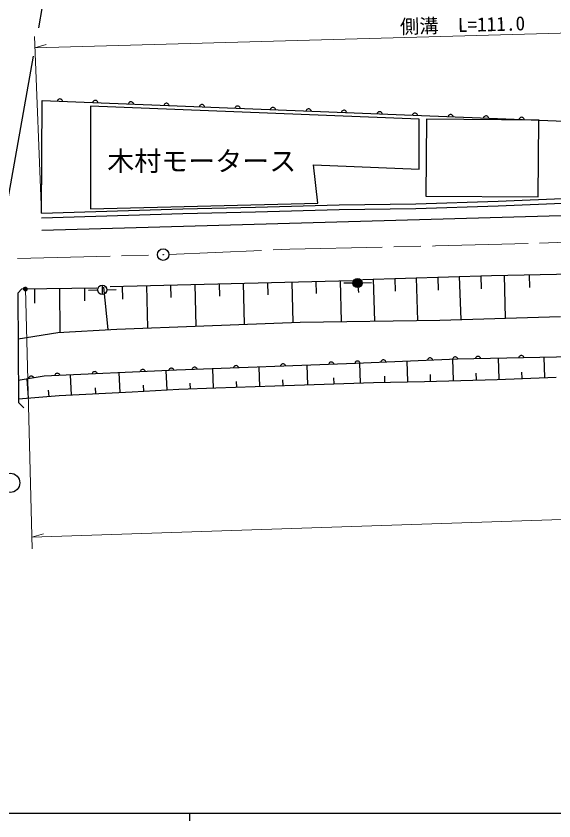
# Model space of a CAD drawing. Units: millimetres, scale not verified. Extents: x 40000 to 680000, y 20000 to 380000.
# Drawn here: x 145528 to 215226, y 204000 to 308420 of the extents above; entities that cross this region are included whole.
import ezdxf
from ezdxf.enums import TextEntityAlignment as Align

# ---------------------------------------------------------------- set-up
doc = ezdxf.new("R2010")
doc.units = ezdxf.units.MM
doc.header["$LTSCALE"] = 1000
doc.linetypes.add('CHAIN', pattern=[18.5, 12, -1.5, 3.5, -1.5])
for name, color, linetype, lineweight in [('M-BGD', 7, 'Continuous', 25), ('M-BGD-EXST', 7, 'Continuous', 25), ('M-BMK', 2, 'CHAIN', 13), ('M-BMK-SRVR', 3, 'Continuous', 25), ('M-STR-HTXT', 7, 'Continuous', 13), ('M-STR-STRC', 7, 'Continuous', 25), ('M-TTL-BAND', 7, 'Continuous', 25)]:
    doc.layers.add(name, color=color, linetype=linetype, lineweight=lineweight)
doc.styles.add('ＭＳ ゴシック', font='')
doc.styles.get('ＭＳ ゴシック').set_extended_font_data('MS Gothic')

msp = doc.modelspace()

# ---------------------------------------------------------------- linework, layer by layer
at = {"layer": 'M-BGD'}
for p, q in [((151004, 297603), (150931, 297536)), ((151075, 297643), (151004, 297603)), ((151160, 297667), (151075, 297643)), ((151272, 297663), (151160, 297667)), ((151355, 297631), (151272, 297663)), ((151423, 297587), (151355, 297631)), ((148800, 282831), (148903, 297463)), ((148903, 297463), (213345, 294897)), ((150886, 297468), (150855, 297385)), ((150931, 297536), (150886, 297468)), ((151490, 297514), (151423, 297587)), ((151530, 297442), (151490, 297514)), ((151554, 297357), (151530, 297442)), ((155172, 296715), (155168, 283429)), ((197759, 295034), (155172, 296715)), ((155489, 297285), (155458, 297202)), ((155534, 297353), (155489, 297285)), ((155607, 297420), (155534, 297353)), ((155678, 297459), (155607, 297420)), ((155763, 297484), (155678, 297459)), ((155875, 297480), (155763, 297484)), ((155958, 297448), (155875, 297480)), ((156026, 297403), (155958, 297448)), ((156093, 297331), (156026, 297403)), ((156133, 297259), (156093, 297331)), ((156157, 297174), (156133, 297259)), ((160092, 297101), (160061, 297019)), ((160137, 297170), (160092, 297101)), ((160210, 297237), (160137, 297170)), ((160281, 297276), (160210, 297237)), ((160366, 297301), (160281, 297276)), ((160478, 297296), (160366, 297301)), ((160561, 297265), (160478, 297296)), ((160629, 297220), (160561, 297265)), ((160696, 297147), (160629, 297220)), ((160736, 297076), (160696, 297147)), ((160760, 296991), (160736, 297076)), ((164695, 296918), (164664, 296835)), ((164740, 296986), (164695, 296918)), ((164813, 297054), (164740, 296986)), ((164884, 297093), (164813, 297054)), ((164969, 297117), (164884, 297093)), ((165081, 297113), (164969, 297117)), ((165164, 297082), (165081, 297113)), ((165232, 297037), (165164, 297082)), ((165299, 296964), (165232, 297037)), ((165339, 296893), (165299, 296964)), ((165363, 296808), (165339, 296893)), ((169298, 296735), (169267, 296652)), ((169343, 296803), (169298, 296735)), ((169416, 296870), (169343, 296803)), ((169487, 296910), (169416, 296870)), ((169572, 296934), (169487, 296910)), ((169684, 296930), (169572, 296934)), ((169767, 296898), (169684, 296930)), ((169835, 296854), (169767, 296898)), ((169902, 296781), (169835, 296854)), ((169942, 296709), (169902, 296781)), ((169966, 296624), (169942, 296709)), ((173946, 296620), (173901, 296552)), ((174019, 296687), (173946, 296620)), ((174090, 296726), (174019, 296687)), ((174175, 296751), (174090, 296726)), ((174287, 296746), (174175, 296751)), ((174370, 296715), (174287, 296746)), ((174438, 296670), (174370, 296715)), ((174505, 296598), (174438, 296670)), ((174545, 296526), (174505, 296598)), ((178778, 296568), (178693, 296543)), ((178890, 296563), (178778, 296568)), ((178973, 296532), (178890, 296563)), ((173901, 296552), (173870, 296469)), ((174569, 296441), (174545, 296526)), ((178504, 296368), (178473, 296286)), ((178549, 296437), (178504, 296368)), ((178622, 296504), (178549, 296437)), ((178693, 296543), (178622, 296504)), ((179041, 296487), (178973, 296532)), ((179109, 296414), (179041, 296487)), ((179148, 296343), (179109, 296414)), ((179172, 296258), (179148, 296343)), ((183107, 296185), (183076, 296102)), ((183152, 296253), (183107, 296185)), ((183225, 296321), (183152, 296253)), ((183296, 296360), (183225, 296321)), ((183381, 296384), (183296, 296360)), ((183493, 296380), (183381, 296384)), ((183576, 296349), (183493, 296380)), ((183644, 296304), (183576, 296349)), ((183712, 296231), (183644, 296304)), ((183751, 296159), (183712, 296231)), ((183775, 296074), (183751, 296159)), ((187710, 296002), (187679, 295919)), ((187755, 296070), (187710, 296002)), ((187828, 296137), (187755, 296070)), ((187899, 296176), (187828, 296137)), ((187984, 296201), (187899, 296176)), ((188096, 296197), (187984, 296201)), ((188179, 296165), (188096, 296197)), ((188247, 296121), (188179, 296165)), ((188315, 296048), (188247, 296121)), ((188354, 295976), (188315, 296048)), ((188378, 295891), (188354, 295976)), ((192313, 295819), (192282, 295736)), ((192358, 295887), (192313, 295819)), ((192431, 295954), (192358, 295887)), ((192502, 295993), (192431, 295954)), ((192587, 296018), (192502, 295993)), ((192699, 296013), (192587, 296018)), ((192782, 295982), (192699, 296013)), ((192850, 295937), (192782, 295982)), ((192918, 295865), (192850, 295937)), ((192957, 295793), (192918, 295865)), ((192981, 295708), (192957, 295793)), ((196916, 295635), (196885, 295552)), ((196961, 295704), (196916, 295635)), ((197034, 295771), (196961, 295704)), ((197105, 295810), (197034, 295771)), ((197190, 295835), (197105, 295810)), ((197302, 295830), (197190, 295835)), ((197385, 295799), (197302, 295830)), ((197453, 295754), (197385, 295799)), ((197521, 295681), (197453, 295754)), ((197560, 295610), (197521, 295681)), ((197584, 295525), (197560, 295610)), ((201564, 295520), (201519, 295452)), ((201637, 295587), (201564, 295520)), ((201708, 295627), (201637, 295587)), ((201793, 295651), (201708, 295627)), ((201905, 295647), (201793, 295651)), ((201988, 295615), (201905, 295647)), ((202056, 295571), (201988, 295615)), ((202124, 295498), (202056, 295571)), ((197759, 288573), (197759, 295034)), ((198695, 295045), (198619, 285061)), ((213264, 294934), (198695, 295045)), ((201519, 295452), (201488, 295369)), ((202163, 295426), (202124, 295498)), ((202187, 295341), (202163, 295426)), ((206122, 295269), (206091, 295186)), ((206167, 295337), (206122, 295269)), ((206240, 295404), (206167, 295337)), ((206311, 295443), (206240, 295404)), ((206396, 295468), (206311, 295443)), ((206508, 295464), (206396, 295468)), ((206591, 295432), (206508, 295464)), ((206659, 295387), (206591, 295432)), ((206727, 295315), (206659, 295387)), ((206766, 295243), (206727, 295315)), ((206790, 295158), (206766, 295243)), ((210725, 295085), (210694, 295003)), ((210770, 295154), (210725, 295085)), ((210843, 295221), (210770, 295154)), ((210914, 295260), (210843, 295221)), ((210999, 295285), (210914, 295260)), ((211111, 295280), (210999, 295285)), ((211194, 295249), (211111, 295280)), ((211262, 295204), (211194, 295249)), ((211330, 295131), (211262, 295204)), ((211369, 295060), (211330, 295131)), ((211393, 294975), (211369, 295060)), ((213188, 284950), (213264, 294934)), ((213345, 294897), (260448, 293129)), ((184632, 284139), (184064, 289109)), ((184064, 289109), (197759, 288573)), ((155168, 283429), (184632, 284139)), ((187394, 283922), (197327, 284070)), ((197327, 284070), (207998, 284411)), ((198619, 285061), (213188, 284950)), ((207998, 284411), (217379, 284786)), ((208019, 283811), (217398, 284186)), ((148800, 282831), (167124, 283402)), ((167124, 283402), (176542, 283638)), ((167141, 282802), (176558, 283038)), ((176542, 283638), (187394, 283922)), ((176558, 283038), (187406, 283322)), ((187406, 283322), (197341, 283470)), ((197341, 283470), (208019, 283811)), ((148819, 282232), (167141, 282802)), ((190403, 274225), (207160, 274754)), ((205764, 274710), (205817, 273039)), ((207160, 274754), (223389, 275073)), ((208783, 274786), (208892, 269225)), ((212029, 274850), (212061, 273190)), ((157706, 273319), (189097, 274111)), ((168693, 273596), (168829, 268211)), ((171832, 273675), (171872, 272070)), ((174971, 273754), (175105, 268437)), ((178110, 273834), (178150, 272248)), ((181249, 273913), (181382, 268660)), ((184388, 273992), (184428, 272413)), ((187527, 274071), (187661, 268780)), ((189185, 273785), (187985, 273785)), ((189750, 274168), (189890, 272564)), ((190385, 273802), (191585, 273837)), ((191800, 274269), (191971, 268849)), ((194593, 274357), (194644, 272718)), ((197385, 274445), (197559, 268939)), ((200178, 274533), (200231, 272869)), ((202971, 274622), (203147, 269062)), ((146272, 273013), (145743, 272477)), ((146272, 273013), (155990, 273144)), ((147892, 273035), (147916, 271195)), ((151131, 273079), (151208, 267379)), ((154370, 273122), (154393, 271456)), ((156095, 272868), (154897, 272802)), ((156694, 273502), (156694, 272302)), ((156848, 273231), (157406, 267739)), ((157294, 272915), (158494, 272941)), ((159275, 273358), (159317, 271703)), ((162414, 273437), (162553, 267964)), ((165554, 273517), (165595, 271888)), ((145743, 272477), (145830, 258283)), ((200455, 268986), (216097, 269430)), ((169847, 268251), (182360, 268695)), ((182360, 268695), (200455, 268986)), ((145779, 266563), (150943, 267363)), ((150943, 267363), (158575, 267807)), ((158575, 267807), (169847, 268251)), ((202370, 264198), (202288, 264166)), ((202482, 264202), (202370, 264198)), ((202567, 264178), (202482, 264202)), ((227637, 264431), (202739, 263919)), ((205185, 264193), (205116, 264122)), ((205254, 264237), (205185, 264193)), ((205337, 264266), (205254, 264237)), ((205449, 264269), (205337, 264266)), ((205534, 264242), (205449, 264269)), ((205605, 264202), (205534, 264242)), ((205676, 264133), (205605, 264202)), ((210738, 264238), (210698, 264167)), ((210807, 264309), (210738, 264238)), ((210876, 264352), (210807, 264309)), ((210959, 264382), (210876, 264352)), ((211071, 264384), (210959, 264382)), ((211156, 264358), (211071, 264384)), ((211227, 264318), (211156, 264358)), ((211298, 264249), (211227, 264318)), ((211342, 264180), (211298, 264249)), ((189496, 263361), (166311, 262474)), ((179851, 263146), (179811, 263074)), ((179918, 263219), (179851, 263146)), ((179986, 263263), (179918, 263219)), ((180069, 263294), (179986, 263263)), ((180181, 263299), (180069, 263294)), ((180266, 263274), (180181, 263299)), ((180338, 263235), (180266, 263274)), ((180410, 263167), (180338, 263235)), ((180455, 263099), (180410, 263167)), ((186043, 263313), (186018, 263228)), ((186082, 263384), (186043, 263313)), ((186150, 263457), (186082, 263384)), ((186218, 263502), (186150, 263457)), ((186301, 263533), (186218, 263502)), ((186413, 263537), (186301, 263533)), ((186498, 263512), (186413, 263537)), ((186569, 263473), (186498, 263512)), ((186642, 263406), (186569, 263473)), ((186687, 263338), (186642, 263406)), ((186718, 263255), (186687, 263338)), ((189452, 263443), (189428, 263358)), ((189491, 263515), (189452, 263443)), ((189558, 263588), (189491, 263515)), ((202739, 263919), (189496, 263361)), ((189626, 263633), (189558, 263588)), ((189709, 263664), (189626, 263633)), ((189821, 263669), (189709, 263664)), ((189906, 263645), (189821, 263669)), ((189978, 263605), (189906, 263645)), ((190051, 263539), (189978, 263605)), ((190096, 263470), (190051, 263539)), ((190149, 260840), (190059, 263385)), ((190127, 263388), (190096, 263470)), ((192814, 263585), (192790, 263500)), ((192853, 263657), (192814, 263585)), ((192920, 263729), (192853, 263657)), ((192989, 263774), (192920, 263729)), ((193071, 263806), (192989, 263774)), ((193183, 263811), (193071, 263806)), ((193268, 263786), (193183, 263811)), ((193340, 263747), (193268, 263786)), ((193413, 263680), (193340, 263747)), ((193458, 263612), (193413, 263680)), ((193489, 263529), (193458, 263612)), ((196294, 261025), (196221, 263644)), ((198855, 263839), (198830, 263754)), ((198894, 263911), (198855, 263839)), ((198961, 263984), (198894, 263911)), ((199029, 264029), (198961, 263984)), ((199112, 264060), (199029, 264029)), ((199223, 264065), (199112, 264060)), ((199309, 264041), (199223, 264065)), ((199380, 264002), (199309, 264041)), ((199453, 263935), (199380, 264002)), ((199498, 263866), (199453, 263935)), ((199530, 263784), (199498, 263866)), ((202114, 263977), (202089, 263891)), ((202153, 264048), (202114, 263977)), ((202215, 261191), (202139, 263894)), ((202220, 264121), (202153, 264048)), ((202288, 264166), (202220, 264121)), ((202639, 264139), (202567, 264178)), ((202712, 264072), (202639, 264139)), ((202757, 264004), (202712, 264072)), ((202788, 263921), (202757, 264004)), ((205076, 264051), (205050, 263966)), ((205116, 264122), (205076, 264051)), ((205720, 264064), (205676, 264133)), ((205749, 263981), (205720, 264064)), ((208135, 261358), (208060, 264028)), ((210698, 264167), (210671, 264082)), ((211371, 264097), (211342, 264180)), ((214056, 261524), (213982, 264150)), ((166311, 262474), (149178, 261699)), ((155424, 262135), (155386, 262063)), ((155491, 262208), (155424, 262135)), ((155559, 262253), (155491, 262208)), ((155642, 262285), (155559, 262253)), ((155754, 262290), (155642, 262285)), ((155839, 262266), (155754, 262290)), ((155911, 262227), (155839, 262266)), ((155984, 262161), (155911, 262227)), ((156029, 262093), (155984, 262161)), ((158997, 259600), (158863, 262137)), ((161593, 262344), (161569, 262259)), ((161632, 262416), (161593, 262344)), ((161698, 262489), (161632, 262416)), ((161766, 262534), (161698, 262489)), ((161849, 262566), (161766, 262534)), ((161961, 262571), (161849, 262566)), ((162046, 262547), (161961, 262571)), ((162118, 262508), (162046, 262547)), ((162191, 262441), (162118, 262508)), ((162236, 262373), (162191, 262441)), ((162268, 262291), (162236, 262373)), ((165105, 259921), (164974, 262413)), ((165317, 262513), (165292, 262427)), ((165355, 262584), (165317, 262513)), ((165422, 262658), (165355, 262584)), ((165490, 262703), (165422, 262658)), ((165573, 262734), (165490, 262703)), ((165685, 262740), (165573, 262734)), ((165770, 262715), (165685, 262740)), ((165842, 262677), (165770, 262715)), ((165915, 262610), (165842, 262677)), ((165960, 262542), (165915, 262610)), ((165992, 262459), (165960, 262542)), ((168345, 262635), (168320, 262550)), ((168384, 262707), (168345, 262635)), ((168452, 262780), (168384, 262707)), ((168520, 262824), (168452, 262780)), ((168603, 262855), (168520, 262824)), ((168715, 262860), (168603, 262855)), ((168800, 262835), (168715, 262860)), ((168871, 262796), (168800, 262835)), ((168944, 262728), (168871, 262796)), ((168989, 262660), (168944, 262728)), ((169020, 262577), (168989, 262660)), ((171118, 260162), (171029, 262654)), ((173706, 262841), (173681, 262756)), ((173745, 262912), (173706, 262841)), ((173813, 262985), (173745, 262912)), ((173881, 263029), (173813, 262985)), ((173964, 263061), (173881, 263029)), ((174076, 263065), (173964, 263061)), ((174161, 263040), (174076, 263065)), ((174232, 263001), (174161, 263040)), ((174305, 262934), (174232, 263001)), ((174350, 262865), (174305, 262934)), ((174381, 262782), (174350, 262865)), ((177122, 260376), (177033, 262884)), ((179811, 263074), (179787, 262989)), ((180486, 263016), (180455, 263099)), ((183330, 260598), (183240, 263122)), ((211096, 261441), (211073, 262235)), ((149178, 261699), (145812, 261144)), ((147150, 258876), (146961, 261333)), ((147164, 261452), (147150, 261364)), ((147194, 261527), (147164, 261452)), ((147251, 261608), (147194, 261527)), ((147314, 261661), (147251, 261608)), ((147392, 261702), (147314, 261661)), ((147502, 261720), (147392, 261702)), ((147590, 261706), (147502, 261720)), ((147666, 261676), (147590, 261706)), ((147746, 261619), (147666, 261676)), ((147799, 261556), (147746, 261619)), ((147840, 261478), (147799, 261556)), ((150543, 261844), (150519, 261759)), ((150582, 261916), (150543, 261844)), ((150649, 261989), (150582, 261916)), ((150717, 262034), (150649, 261989)), ((150799, 262066), (150717, 262034)), ((150911, 262071), (150799, 262066)), ((150996, 262047), (150911, 262071)), ((151068, 262008), (150996, 262047)), ((151141, 261942), (151068, 262008)), ((151186, 261874), (151141, 261942)), ((151218, 261791), (151186, 261874)), ((152696, 259266), (152559, 261852)), ((155386, 262063), (155361, 261978)), ((156061, 262010), (156029, 262093)), ((180124, 260483), (180097, 261238)), ((186739, 260719), (186712, 261479)), ((193334, 260942), (193312, 261715)), ((198443, 260992), (207868, 261281)), ((199255, 261108), (199232, 261907)), ((205175, 261275), (205152, 262082)), ((207868, 261281), (215536, 261565)), ((155847, 259433), (155806, 260201)), ((162083, 259762), (162043, 260517)), ((166616, 260001), (171401, 260173)), ((168117, 260054), (168090, 260800)), ((171401, 260173), (181625, 260537)), ((174120, 260269), (174094, 261019)), ((181625, 260537), (191854, 260901)), ((191854, 260901), (198443, 260992)), ((145827, 258774), (151121, 259183)), ((149797, 259081), (149736, 259872)), ((151121, 259183), (160572, 259683)), ((160572, 259683), (166616, 260001)), ((145830, 258283), (146541, 257580))]:
    msp.add_line(p, q, dxfattribs=at)
for centre, radius in [((189785, 273785), 600), ((189785, 273785), 528), ((189785, 273785), 456), ((189785, 273785), 384), ((189785, 273785), 312), ((189785, 273785), 240), ((189785, 273785), 168), ((189785, 273785), 96), ((189785, 273785), 24), ((156694, 272902), 600)]:
    msp.add_circle(centre, radius, dxfattribs=at)
at = {"layer": 'M-BGD-EXST'}
msp.add_circle((144762, 247865), 1250, dxfattribs=at)
at = {"layer": 'M-BMK'}
for p, q in [((199880, 278592), (220376, 279168)), ((165338, 277503), (180985, 278174)), ((180985, 278174), (199880, 278592)), ((71738, 275028), (163839, 277452))]:
    msp.add_line(p, q, dxfattribs=at)
at = {"layer": 'M-BMK-SRVR'}
for radius in [750, 30]:
    msp.add_circle((164589, 277471), radius, dxfattribs=at)
at = {"layer": 'M-STR-HTXT'}
for p, q in [((147955, 304289), (259384, 307421)), ((148800, 282831), (147896, 305788)), ((147955, 304289), (149443, 304751)), ((146735, 273019), (147620, 239294)), ((147580, 240793), (407258, 249583)), ((147580, 240793), (149065, 241264))]:
    msp.add_line(p, q, dxfattribs=at)
for radius in [250, 150, 50]:
    msp.add_circle((146735, 273019), radius, dxfattribs=at)
at = {"layer": 'M-STR-STRC'}
for p, q in [((148455, 306916), (148945, 309677)), ((144171, 282762), (147796, 303201)), ((148862, 280666), (277870, 284306))]:
    msp.add_line(p, q, dxfattribs=at)
at = {"layer": 'M-TTL-BAND'}
for p, q in [((40000, 205000), (579000, 205000)), ((168000, 205000), (168000, 204000))]:
    msp.add_line(p, q, dxfattribs=at)

# ---------------------------------------------------------------- texts
at = {"layer": 'M-BGD', "style": 'ＭＳ ゴシック'}
msp.add_text('木村モータース', height=2566, dxfattribs=at).set_placement((169584, 289606), align=Align.MIDDLE_CENTER)
at = {"layer": 'M-STR-HTXT', "style": 'ＭＳ ゴシック'}
msp.add_text('側溝\u3000L=111.0', height=1833, rotation=1.6, dxfattribs=at).set_placement((203386, 307275), align=Align.MIDDLE_CENTER)

doc.saveas('drawing.dxf')
